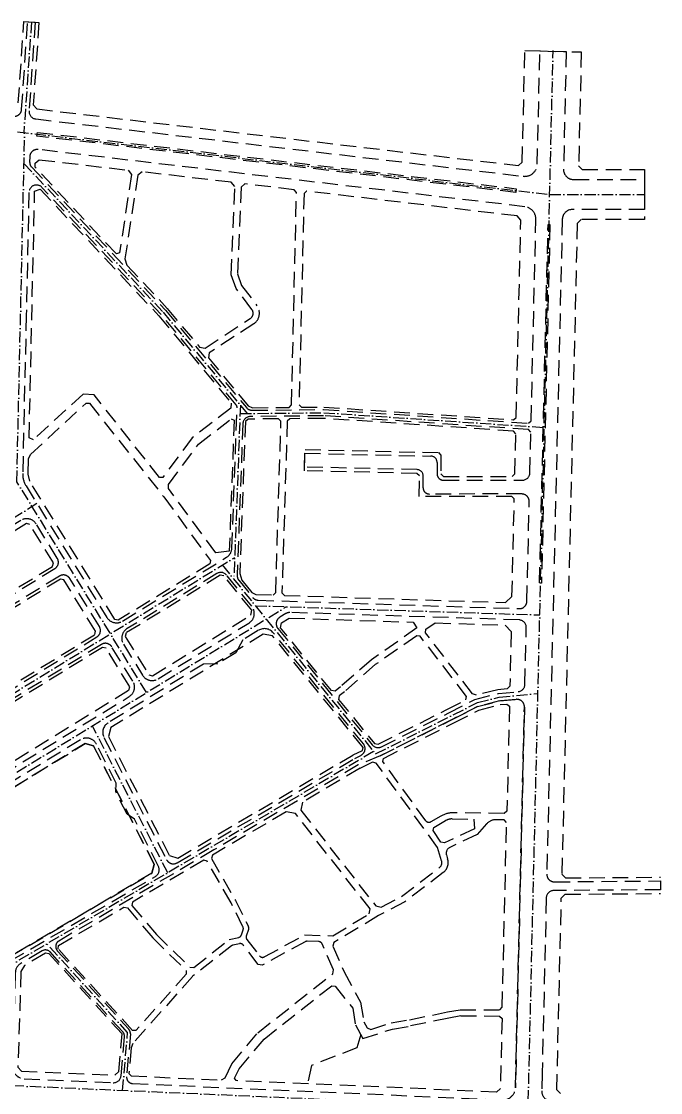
# Model space of a CAD drawing. Header units: metres. Extents: x 566107 to 571261, y 2062953 to 2068466.
# Drawn here: x 570551 to 571060, y 2066295 to 2067150 of the extents above; entities that cross this region are included whole.
import ezdxf

# ---------------------------------------------------------------- set-up
doc = ezdxf.new("R2010")
doc.units = ezdxf.units.M
doc.linetypes.add('ACAD_ISO10W100', pattern=[18.5, 12, -3, 0.5, -3])
doc.linetypes.add('HIDDEN', pattern=[0.375, 0.25, -0.125])
for name, color, linetype in [('LogDg phu', 7, 'CONTINUOUS'), ('TimDg', 222, 'CONTINUOUS'), ('ViaHeSphu', 32, 'CONTINUOUS')]:
    doc.layers.add(name, color=color, linetype=linetype)

msp = doc.modelspace()

# ---------------------------------------------------------------- linework, layer by layer
at = {"layer": 'LogDg phu', "linetype": 'HIDDEN', "ltscale": 50}
for points in [[(570544.43, 2067074.29, 0.42844), (570551.12, 2067079.84), (570555.94, 2067149.76), (570561.92, 2067149.34), (570557.04, 2067078.56, 0.400129), (570562.33, 2067072.18), (570950.91, 2067026.45, 0.441891), (570962.08, 2067036.14), (570964.21, 2067126.39), (570985.2, 2067125.9), (570982.99, 2067032.08, 0.421285), (570990.99, 2067023.89), (571047.64, 2067023.92), (571047.65, 2066999.92), (570990.04, 2066999.89, 0.407177), (570982.04, 2066992.08), (570969.71, 2066469.74, 0.42362), (570975.76, 2066463.6), (571060.28, 2066464.31), (571060.34, 2066457.31), (570975.21, 2066456.59, 0.404869), (570969.26, 2066450.73), (570965.97, 2066311.09), (570965.63, 2066296.93, 0.421285), (570973.64, 2066288.74)], [(570836.88, 2066564.04), (570894.21, 2066593.02), (570914.38, 2066603.48), (570932.12, 2066607.93), (570945.29, 2066609.17, -0.44903), (570951.85, 2066603.05), (570944.69, 2066299.4)]]:
    msp.add_lwpolyline(points, format="xyb", dxfattribs=at)
for points in [[(570563.67, 2067061.45), (570945.31, 2067016.53), (570944.96, 2067013.55), (570563.32, 2067058.47), (570563.67, 2067061.45)], [(570972.2, 2066988.05), (570965.44, 2066701.97), (570963.94, 2066702.01), (570970.7, 2066988.09), (570972.2, 2066988.05)], [(570914.38, 2066603.48), (570932.12, 2066607.93), (570945.29, 2066609.17)]]:
    msp.add_lwpolyline(points, dxfattribs=at)
for points in [[(570961.04, 2066991.96, 0.387067), (570952.21, 2067002.13), (570564.29, 2067047.79, 0.44226), (570557.59, 2067041.96), (570557.5, 2067037.91, 0.196096), (570559.11, 2067033.67), (570665.71, 2066919.75), (570730.26, 2066841.95, 0.225712), (570734.93, 2066839.78), (570791.83, 2066840.33), (570955.2, 2066829.39), (570957.24, 2066831.26)], [(570722.87, 2066841.62, 0.184522), (570722.06, 2066843.99), (570661.96, 2066916.45), (570567.33, 2067017.57, 0.672106), (570556.95, 2067013.61), (570554.76, 2066915.62), (570551.93, 2066789.29, 0.144375), (570554.6, 2066779.46), (570619.12, 2066674.49, 0.414248), (570631.51, 2066671.54), (570714.41, 2066722.51, 0.250591), (570718.69, 2066729.84)], [(570722.87, 2066841.62, 0.184522), (570722.06, 2066843.99), (570661.96, 2066916.45), (570567.33, 2067017.57, 0.672106), (570556.95, 2067013.61), (570554.76, 2066915.62), (570551.93, 2066789.29, 0.144375), (570554.6, 2066779.46), (570619.12, 2066674.49, 0.414248), (570631.51, 2066671.54), (570714.41, 2066722.51, 0.250591), (570718.69, 2066729.84)], [(570955.72, 2066766.86, 0.421285), (570949.72, 2066773), (570876.1, 2066772.97, -0.416483), (570871.09, 2066778), (570871.16, 2066787.38, 0.409634), (570866.28, 2066792.41), (570776.65, 2066794.47), (570776.9, 2066805.46), (570877.39, 2066803.16, -0.407375), (570882.27, 2066798.16), (570882.28, 2066788.97, 0.414214), (570887.28, 2066783.97), (570950.27, 2066784, 0.407177), (570956.26, 2066789.86), (570957.03, 2066822.25), (570955.08, 2066824.39), (570791.69, 2066835.33), (570733.34, 2066834.76, 0.400495), (570727.4, 2066828.99), (570722.88, 2066708.14, 0.181484), (570724.21, 2066704.14), (570735.26, 2066690.5, 0.217742), (570739.73, 2066688.28), (570947.65, 2066681.53, 0.416811), (570953.85, 2066687.38)], [(570562.77, 2066748.98, 0.414214), (570550.39, 2066751.94), (570433.68, 2066680.19, 0.414214), (570430.72, 2066667.81), (570447.48, 2066640.55, 0.414214), (570455.73, 2066638.58), (570577.56, 2066713.47, 0.414214), (570579.53, 2066721.72)], [(570562.77, 2066748.98, 0.414214), (570550.39, 2066751.94), (570433.68, 2066680.19, 0.414214), (570430.72, 2066667.81), (570447.48, 2066640.55, 0.414214), (570455.73, 2066638.58), (570577.56, 2066713.47, 0.414214), (570579.53, 2066721.72)], [(570647.42, 2066628.46, 0.414214), (570659.8, 2066625.51), (570732.29, 2066670.07, 0.452696), (570734.57, 2066683.4), (570714.48, 2066708.21, 0.376784), (570706.68, 2066709.54), (570635.17, 2066665.57, 0.414179), (570632.22, 2066653.19)], [(570647.42, 2066628.46, 0.414214), (570659.8, 2066625.51), (570732.29, 2066670.07, 0.452696), (570734.57, 2066683.4), (570714.48, 2066708.21, 0.376784), (570706.68, 2066709.54), (570635.17, 2066665.57, 0.414179), (570632.22, 2066653.19)], [(570589.48, 2066705.53, 0.414214), (570581.22, 2066707.5), (570459.4, 2066632.62, 0.414214), (570457.43, 2066624.36), (570481, 2066586.03, 0.414214), (570489.25, 2066584.06), (570611.07, 2066658.94, 0.414214), (570613.04, 2066667.2), (570613.04, 2066667.2)], [(570589.48, 2066705.53, 0.414214), (570581.22, 2066707.5), (570459.4, 2066632.62, 0.414214), (570457.43, 2066624.36), (570481, 2066586.03, 0.414214), (570489.25, 2066584.06), (570611.07, 2066658.94, 0.414214), (570613.04, 2066667.2), (570613.04, 2066667.2)], [(570953.35, 2066666.39, 0.411621), (570947.55, 2066672.52), (570765, 2066678.45, 0.146953), (570761.67, 2066677.57), (570756.85, 2066674.61, 0.452801), (570755.33, 2066665.72), (570830.58, 2066572.88, 0.353079), (570837.94, 2066571.3), (570891.48, 2066598.36), (570912.24, 2066609.13), (570931.1, 2066613.86), (570946.85, 2066615.34, 0.380233), (570952.28, 2066621.17)], [(570816.62, 2066562.11), (570821.48, 2066564.47, 0.483224), (570823.52, 2066573.64), (570751.71, 2066662.25, 0.376651), (570740, 2066664.25), (570727.43, 2066656.52), (570721.89, 2066646.38), (570707.37, 2066637.54), (570696.14, 2066637.28), (570620.05, 2066590.51, 0.391589), (570616.75, 2066578.74), (570666.68, 2066481.26, 0.431451), (570675.06, 2066478.82)], [(570636.8, 2066611.37, 0.414214), (570639.75, 2066623.75), (570622.99, 2066651.01, 0.414214), (570614.74, 2066652.98), (570492.91, 2066578.09, 0.414214), (570490.95, 2066569.84), (570507.7, 2066542.58, 0.414214), (570520.08, 2066539.63), (570636.8, 2066611.37)], [(570636.8, 2066611.37, 0.414214), (570639.75, 2066623.75), (570622.99, 2066651.01, 0.414214), (570614.74, 2066652.98), (570492.91, 2066578.09, 0.414214), (570490.95, 2066569.84), (570507.7, 2066542.58, 0.414214), (570520.08, 2066539.63), (570636.8, 2066611.37)], [(570951.85, 2066603.05, 0.44903), (570945.29, 2066609.17), (570932.12, 2066607.93), (570914.38, 2066603.48), (570894.21, 2066593.02), (570836.88, 2066564.04), (570819.45, 2066556.82), (570704.35, 2066489.1), (570580.71, 2066416.36, 0.476007), (570579.55, 2066408.68), (570636.46, 2066346.11, -0.208888), (570637.75, 2066342.32), (570634.81, 2066308.12, 0.426383), (570639.57, 2066302.69), (570934.25, 2066289.64, 0.420275), (570944.69, 2066299.4)], [(570640.99, 2066513.67), (570635.11, 2066517.55), (570626.07, 2066535.39), (570626.48, 2066542.32), (570610.76, 2066573.37, 0.438535), (570598.01, 2066576.97), (570478.79, 2066503.68, 0.414214), (570475.84, 2066491.3), (570529.76, 2066403.58, 0.407251), (570541.96, 2066400.51), (570657.8, 2066467.98, 0.397184), (570660.14, 2066475.87)], [(570633.04, 2066340.07, 0.208888), (570631.75, 2066343.86), (570573.74, 2066407.64, 0.355007), (570567.5, 2066408.58), (570550.49, 2066398.57, 0.257245), (570546.06, 2066391.1), (570543.69, 2066316.83, 0.410583), (570553.24, 2066306.52), (570624.11, 2066303.38, 0.402148), (570630.36, 2066308.86)]]:
    msp.add_lwpolyline(points, format="xyb", close=True, dxfattribs=at)
at = {"layer": 'TimDg', "linetype": 'ACAD_ISO10W100', "ltscale": 0.75}
for p, q in [((569996.53, 2067126.7), (570972.01, 2067011.88)), ((570944.13, 2065830.75), (570974.72, 2067126.69)), ((570547.29, 2066782.76), (570553.51, 2067061.14)), ((570552.97, 2067036.58), (570663.83, 2066918.1)), ((570972.01, 2067011.88), (571047.64, 2067011.92)), ((570663.83, 2066918.1), (570730.91, 2066837.24)), ((570725.45, 2066843.82), (570720.28, 2066705.43)), ((570725.2, 2066837.18), (570791.66, 2066837.83)), ((570791.86, 2066837.82), (570967.62, 2066826.05)), ((570650.65, 2066614.61), (570547.29, 2066782.76)), ((570563.3, 2066765.3), (570411.69, 2066671.51)), ((570518.31, 2066597.82), (570720.91, 2066722.41)), ((570711.07, 2066716.36), (570833.27, 2066565.58)), ((570737.42, 2066683.85), (570964.09, 2066676.49)), ((570440.84, 2066485.63), (570762, 2066683.05)), ((570667.52, 2066470.83), (570607.48, 2066588.07)), ((570831.69, 2066567.54), (570532.91, 2066391.54)), ((570635.58, 2066343.37), (570571.23, 2066414.11)), ((570631.6, 2066297.04), (570635.58, 2066343.37)), ((570954.8, 2066282.73), (570467, 2066304.33))]:
    msp.add_line(p, q, dxfattribs=at)
for points in [[(570558.93, 2067149.55), (570552.84, 2067061.22)], [(570833.27, 2066565.58), (570914.37, 2066606.57), (570931.61, 2066610.9), (570962.61, 2066613.81)]]:
    msp.add_lwpolyline(points, dxfattribs=at)
at = {"layer": 'ViaHeSphu', "linetype": 'HIDDEN', "ltscale": 50}
for points in [[(570548.46, 2067084.89), (570552.94, 2067149.96), (570564.91, 2067149.14), (570560.39, 2067083.48), (570563.16, 2067080.14), (570947.06, 2067034.95), (570950.11, 2067037.6), (570952.21, 2067126.67), (570997.2, 2067125.61), (570995.06, 2067034.89), (570997.99, 2067031.89), (571047.63, 2067031.92), (571047.65, 2066991.92), (570997.04, 2066991.89), (570993.97, 2066988.89), (570981.71, 2066469.65), (570984.64, 2066466.67), (571060.26, 2066467.31)], [(570600.03, 2066852.73), (570560.63, 2066816.25), (570557.07, 2066817.86), (570561.47, 2067014.52), (570565.87, 2067016.2), (570660.45, 2066915.12), (570718.19, 2066845.52), (570717.73, 2066841.39), (570687.05, 2066817.8), (570663.54, 2066786.11), (570661.11, 2066786.07), (570608.84, 2066852.05), (570600.03, 2066852.73)], [(570556.43, 2066789.19), (570556.7, 2066801.12), (570558.21, 2066804.48), (570602.55, 2066845.52), (570605.26, 2066845.31), (570664.38, 2066770.66), (570701.63, 2066719.88), (570701.1, 2066717.22), (570628.08, 2066672.33), (570625.33, 2066672.99), (570557.63, 2066783.12), (570556.42, 2066788.81)], [(570776.97, 2066808.46), (570883.27, 2066806.03), (570885.27, 2066803.98), (570885.28, 2066788.97), (570887.28, 2066786.97), (570942.19, 2066787), (570944.24, 2066789), (570945, 2066821.05), (570943.05, 2066823.19), (570791.63, 2066833.33), (570764.85, 2066833.07), (570762.79, 2066831.05), (570758.6, 2066694.17), (570760.54, 2066692.1), (570936.82, 2066686.38), (570941.93, 2066691.22), (570943.77, 2066769), (570941.82, 2066771), (570868.04, 2066770.96), (570868.16, 2066787.37), (570866.18, 2066789.41), (570776.58, 2066791.47), (570776.97, 2066808.46)], [(570863.3, 2066670.76), (570866.22, 2066666.13), (570829.9, 2066640.8), (570805.22, 2066619.14), (570800.94, 2066615.8), (570798.1, 2066616.12), (570757.49, 2066666.23), (570758.16, 2066670.13), (570764.41, 2066673.97), (570863.3, 2066670.76)], [(570880.78, 2066670.19), (570936.39, 2066668.38), (570941.27, 2066663.22), (570940.25, 2066619.73), (570938.21, 2066617.54), (570930.59, 2066616.83), (570913.55, 2066612.55), (570910.39, 2066613.64), (570872.96, 2066662.3), (570873.38, 2066665.03), (570880.78, 2066670.19)], [(570865.99, 2066659.88), (570832.99, 2066636.85), (570808.41, 2066615.28), (570804.09, 2066611.91), (570803.77, 2066609.13), (570832.26, 2066573.98), (570835.35, 2066573.35), (570890.11, 2066601.03), (570905.26, 2066608.88), (570905.81, 2066611.39), (570868.85, 2066659.44), (570865.99, 2066659.88)], [(570636.57, 2066616.51), (570637.23, 2066619.26), (570618.37, 2066649.93), (570615.62, 2066650.59), (570492.95, 2066575.18), (570492.29, 2066572.43), (570511.14, 2066541.76), (570513.89, 2066541.1), (570636.57, 2066616.51)], [(570656.86, 2066477.39), (570654.83, 2066470.4), (570541, 2066403.43), (570534.07, 2066405.16), (570479.94, 2066493.23), (570481.58, 2066500.11), (570601.78, 2066574), (570608.32, 2066572.17), (570656.86, 2066477.39)], [(570980.59, 2066294.74), (570977.66, 2066297.74), (570981.27, 2066450.64), (570984.34, 2066453.67), (571060.37, 2066454.31)], [(570828.17, 2066438.07), (570828.89, 2066441.98)], [(570901.06, 2066356.61), (570932.03, 2066356.56), (570933.99, 2066354.56), (570932.67, 2066298.72), (570929.6, 2066295.86), (570722, 2066305.05), (570720.87, 2066306.94), (570724.5, 2066314.55), (570744.37, 2066338.22), (570798.25, 2066380.74), (570801.06, 2066380.41), (570815.03, 2066362.7), (570817.21, 2066349.55), (570823.1, 2066338.68), (570846.74, 2066346.2), (570861.06, 2066348.65)], [(570860.14, 2066353.56), (570890.66, 2066359.8)], [(570890.67, 2066359.8), (570900.61, 2066361.6)], [(570891.62, 2066354.89), (570861.08, 2066348.65)], [(570901.15, 2066356.61), (570891.61, 2066354.89)], [(570821.4, 2066341.81), (570818.38, 2066331.31), (570782.14, 2066317.07), (570778.94, 2066302.53)]]:
    msp.add_lwpolyline(points, dxfattribs=at)
for points in [[(570638.64, 2067027.96), (570629.11, 2066965.24), (570626.61, 2066964.47), (570561.9, 2067033.62), (570561.98, 2067037), (570565.02, 2067039.65), (570636.11, 2067031.28)], [(570778.21, 2067014.55), (570776.17, 2067012.79), (570772.27, 2066844.14), (570774.22, 2066842.16), (570791.89, 2066842.33), (570943.26, 2066832.19), (570945.3, 2066834.06), (570949.02, 2066991.44), (570946.11, 2066994.79)], [(570705.79, 2066726.04), (570668.15, 2066777.36), (570668.16, 2066780.58), (570692.09, 2066812.84), (570718.23, 2066832.94), (570720.5, 2066831.77), (570716.6, 2066727.46)], [(570753.61, 2066694.33), (570757.79, 2066831), (570755.85, 2066832.98), (570731.54, 2066832.74), (570729.47, 2066830.73), (570724.94, 2066709.56), (570726.71, 2066704.23), (570734.63, 2066694.46), (570737.88, 2066692.84), (570751.55, 2066692.4)], [(570431.54, 2066671.25), (570450.4, 2066640.58), (570453.15, 2066639.92), (570575.82, 2066715.34), (570576.48, 2066718.09), (570557.63, 2066748.76), (570554.87, 2066749.41), (570432.2, 2066674)], [(570483.91, 2066586.06), (570486.66, 2066585.4), (570609.34, 2066660.81), (570609.99, 2066663.56), (570584.86, 2066704.46), (570582.11, 2066705.11), (570459.43, 2066629.7), (570458.77, 2066626.95)], [(570652.56, 2066628.69), (570655.31, 2066628.03), (570733.89, 2066676.34), (570734.56, 2066680.24), (570712.32, 2066707.7), (570709.36, 2066708.21), (570634.36, 2066662.11), (570633.71, 2066659.36)], [(570654.83, 2066470.4), (570656.86, 2066477.39), (570608.32, 2066572.17), (570601.78, 2066574), (570481.58, 2066500.11), (570479.94, 2066493.23), (570534.07, 2066405.16), (570541, 2066403.43)], [(570632.43, 2066443.3), (570635.44, 2066442.79), (570655.6, 2066418.88), (570682.14, 2066392.9), (570682.24, 2066390), (570642.22, 2066344.97), (570639.54, 2066344.95), (570580.14, 2066410.26), (570580.51, 2066412.76)], [(570551.06, 2066312.62), (570625.38, 2066309.33), (570628.64, 2066312.18), (570631.21, 2066342.22), (570573.09, 2066406.12), (570570.02, 2066406.59), (570553.51, 2066396.87), (570550.59, 2066391.97), (570548.16, 2066315.75)]]:
    msp.add_lwpolyline(points, close=True, dxfattribs=at)
for points in [[(570647.04, 2067029.99), (570643.61, 2067027.38), (570633.46, 2066960.59), (570635.06, 2066955.43), (570667.21, 2066921.08), (570692.97, 2066890.02), (570697.4, 2066889.36), (570733.38, 2066912.96, 0.432971), (570734.63, 2066920.14), (570721.97, 2066937), (570718.24, 2066947.75), (570721.03, 2067018.27), (570718.17, 2067021.62)], [(570894.15, 2066513.76), (570911.44, 2066513.46), (570912, 2066505.89), (570888.26, 2066494.58), (570885.31, 2066495.36), (570878.99, 2066504.44), (570879.58, 2066507.07), (570889.03, 2066512.45, -0.134662)]]:
    msp.add_lwpolyline(points, format="xyb", close=True, dxfattribs=at)
for points in [[(570738.63, 2066923.15, -0.432971), (570736.12, 2066908.78), (570700.61, 2066885.48), (570700.02, 2066881.53), (570731.73, 2066843.3), (570735.01, 2066841.78), (570764.22, 2066842.06), (570766.26, 2066844.08), (570770.19, 2067013.49), (570768.25, 2067015.72), (570729.11, 2067020.33), (570726.01, 2067017.69), (570723.27, 2066948.5), (570726.44, 2066939.38), (570738.63, 2066923.15)], [(570815.42, 2066564.86), (570822.7, 2066568.39), (570823.24, 2066570.82), (570751.02, 2066659.92), (570743.61, 2066661.19), (570622.26, 2066586.59), (570620.28, 2066579.52), (570668.95, 2066484.5), (570675.54, 2066482.59), (570814.99, 2066564.64, -0.020117), (570815.42, 2066564.86)], [(570895.4, 2066518.74, 0.128696), (570885.13, 2066515.99), (570877.22, 2066511.48, -0.382494), (570873.3, 2066512.32), (570839.04, 2066559.56), (570839.65, 2066562.08), (570895.58, 2066590.35), (570915.45, 2066600.65), (570932.63, 2066604.96), (570937.92, 2066605.46), (570939.87, 2066603.65), (570937.89, 2066520), (570935.84, 2066518.04), (570895.34, 2066518.74)], [(570820.87, 2066554.17), (570774.9, 2066527.13), (570773.68, 2066520.65), (570833.29, 2066444.47), (570837.8, 2066443.5), (570853.77, 2066451.87), (570884.11, 2066474.95, 0.313517), (570885.87, 2066480.38), (570882.68, 2066490.87), (570833.81, 2066558.25), (570830.84, 2066559), (570820.76, 2066554.12)], [(570776.46, 2066421.28), (570799.15, 2066420.56), (570828.17, 2066438.07), (570828.89, 2066441.98), (570769.33, 2066518.1), (570761.94, 2066519.5), (570703.12, 2066484.89), (570702.39, 2066482.14), (570721.55, 2066448.71), (570731.84, 2066427.87, -0.199979), (570731.99, 2066425.56), (570730.19, 2066420.33, 0.252614), (570730.65, 2066417.52), (570740.73, 2066404.51, 0.368272), (570744.53, 2066403.71), (570776.97, 2066421.4)], [(570900.7, 2066361.61), (570932.15, 2066361.56), (570934.2, 2066363.56), (570937.68, 2066511.01), (570935.73, 2066513.04), (570929.32, 2066513.15, 0.218233), (570921.68, 2066509.81), (570914.15, 2066501.38), (570892.32, 2066490.97, 0.37094), (570889.69, 2066485.01), (570890.65, 2066481.83, -0.313517), (570887.14, 2066470.97), (570856.47, 2066447.64), (570835.5, 2066436.65), (570799.93, 2066415.18), (570799.02, 2066412.32), (570808.08, 2066391.87), (570821.32, 2066367.58), (570823.92, 2066351.86), (570826.51, 2066347.07), (570829.37, 2066345.92), (570845.56, 2066351.07), (570860.16, 2066353.56)], [(570718.02, 2066446.82), (570698.94, 2066480.11), (570696.22, 2066480.83), (570639.37, 2066447.39), (570638.94, 2066444.85), (570658.53, 2066421.61), (570685.25, 2066395.45), (570688.26, 2066395.28), (570716.62, 2066417.5), (570724.1, 2066419.25, 0.258042), (570726.26, 2066421.2), (570727.66, 2066425.29, 0.199979), (570727.51, 2066427.59), (570718.02, 2066446.82)], [(570687.29, 2066388.15), (570639.8, 2066334.72), (570638.3, 2066331.23), (570636.55, 2066310.83), (570638.38, 2066308.75), (570710.41, 2066305.56), (570713.27, 2066307.28), (570718.57, 2066318.37), (570739.47, 2066343.27), (570799.02, 2066390.26), (570799.78, 2066393.33), (570790.57, 2066414.13, 0.288066), (570787.92, 2066415.91), (570778.74, 2066416.21, 0.133647), (570777.21, 2066415.84), (570742.7, 2066397.01), (570739.72, 2066397.64), (570727.7, 2066413.16, 0.293441), (570724.65, 2066414.25), (570719.48, 2066413.04, 0.109124), (570718.31, 2066412.48), (570687.42, 2066388.28)]]:
    msp.add_lwpolyline(points, format="xyb", dxfattribs=at)

doc.saveas('drawing.dxf')
